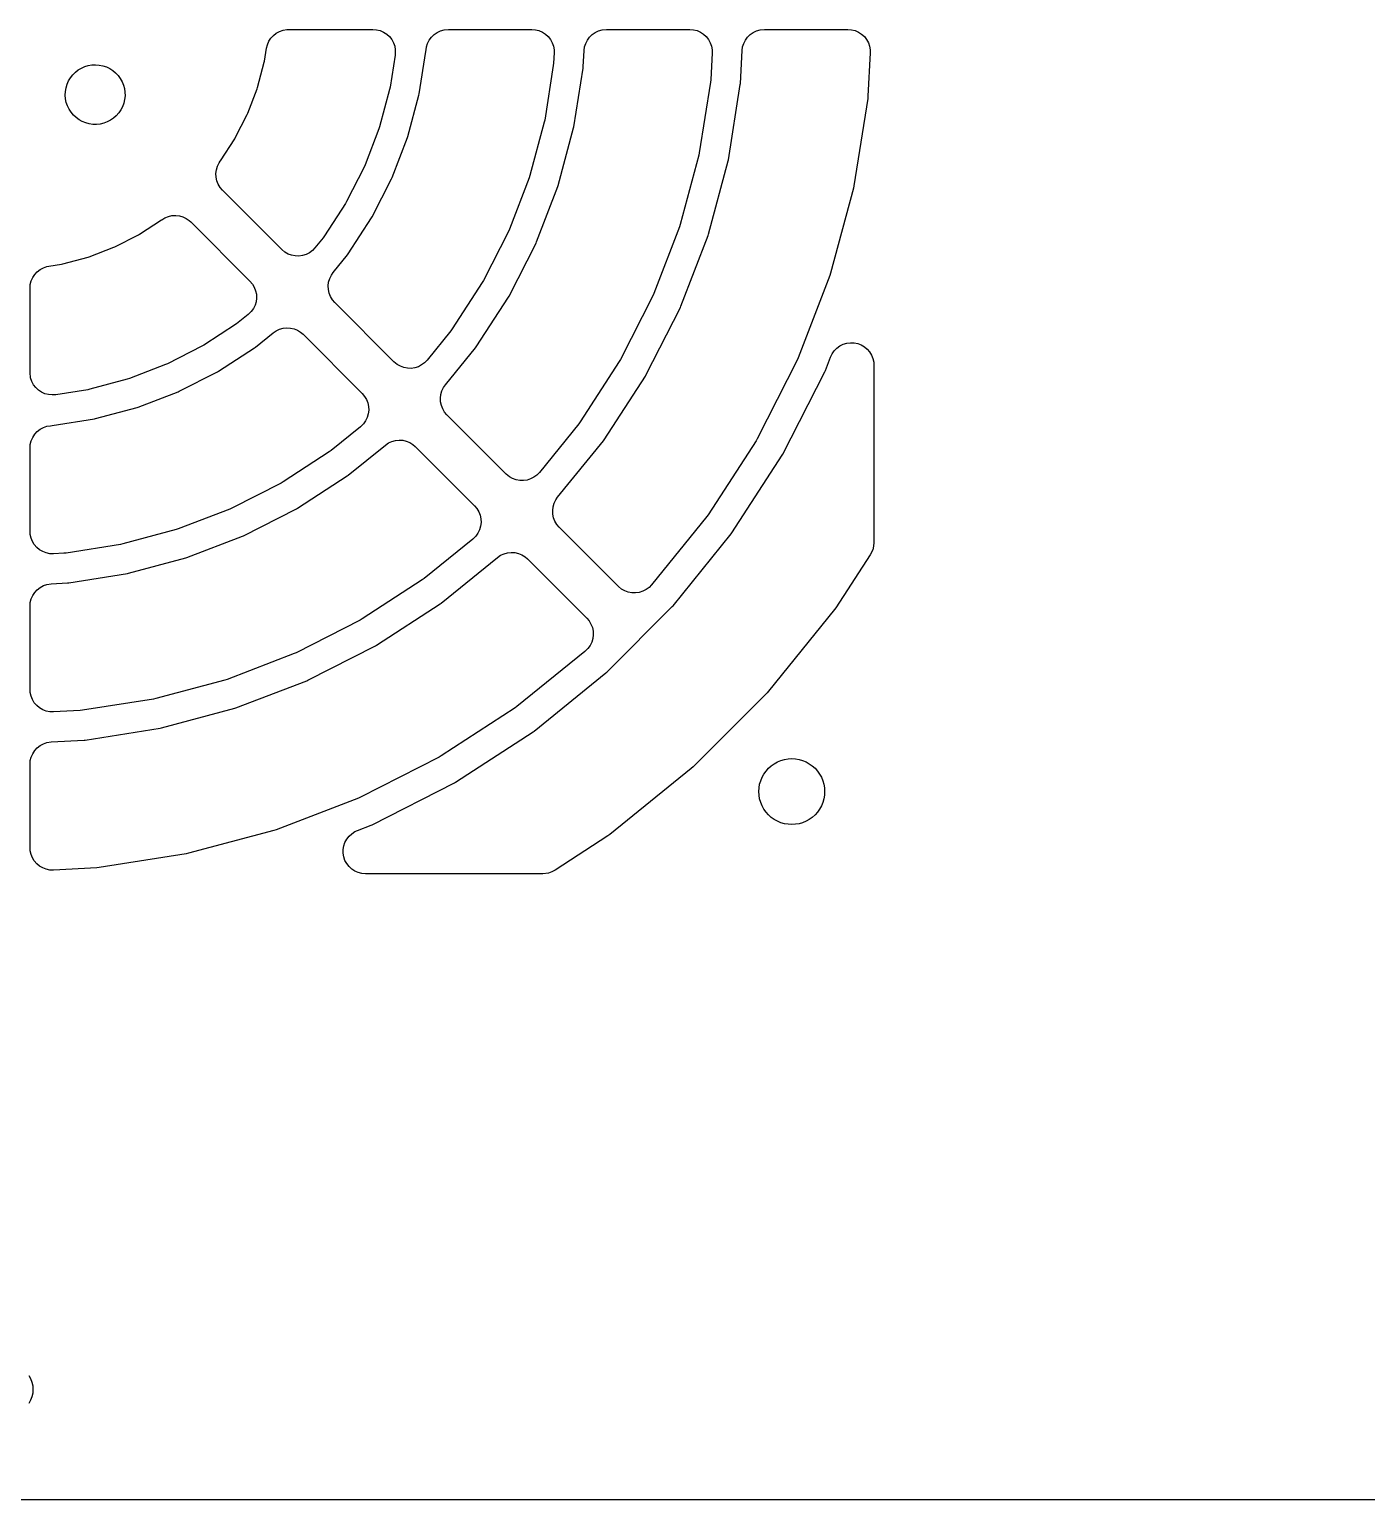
# Model space of a CAD drawing. Header units: metres. Extents: x -245 to 245, y -372 to 372.
# Drawn here: x 1.5 to 91, y -372.4 to -274 of the extents above; entities that cross this region are included whole.
import ezdxf

# ---------------------------------------------------------------- set-up
doc = ezdxf.new("R2010")
doc.units = ezdxf.units.M

msp = doc.modelspace()

# ---------------------------------------------------------------- linework, layer by layer
for p, q in [((17.6304, -274.589), (17.7966, -274.405)), ((17.7966, -274.405), (17.9909, -274.251)), ((17.9909, -274.251), (18.2078, -274.131)), ((18.2078, -274.131), (18.4414, -274.049)), ((18.4414, -274.049), (18.6854, -274.006)), ((18.6854, -274.006), (18.8217, -274)), ((18.8217, -274), (24.4627, -274)), ((24.4627, -274), (24.7095, -274.02)), ((24.7095, -274.02), (24.9497, -274.081)), ((24.9497, -274.081), (25.1766, -274.181)), ((25.1766, -274.181), (25.384, -274.316)), ((25.384, -274.316), (25.5663, -274.484)), ((28.3776, -274.518), (28.5547, -274.345)), ((28.5547, -274.345), (28.7579, -274.203)), ((28.7579, -274.203), (28.9816, -274.097)), ((28.9816, -274.097), (29.2198, -274.029)), ((29.2198, -274.029), (29.5115, -274)), ((29.5115, -274), (35.0907, -274)), ((35.0907, -274), (35.3376, -274.02)), ((35.3376, -274.02), (35.5778, -274.081)), ((35.5778, -274.081), (35.8046, -274.181)), ((35.8046, -274.181), (36.012, -274.316)), ((36.012, -274.316), (36.1943, -274.484)), ((38.961, -274.518), (39.1381, -274.345)), ((39.1381, -274.345), (39.3413, -274.203)), ((39.3413, -274.203), (39.565, -274.097)), ((39.565, -274.097), (39.8032, -274.029)), ((39.8032, -274.029), (40.0948, -274)), ((40.0948, -274), (45.6741, -274)), ((45.6741, -274), (45.9209, -274.02)), ((45.9209, -274.02), (46.1611, -274.081)), ((46.1611, -274.081), (46.388, -274.181)), ((46.388, -274.181), (46.5954, -274.316)), ((46.5954, -274.316), (46.7776, -274.484)), ((49.5443, -274.518), (49.7214, -274.345)), ((49.7214, -274.345), (49.9246, -274.203)), ((49.9246, -274.203), (50.1483, -274.097)), ((50.1483, -274.097), (50.3865, -274.029)), ((50.3865, -274.029), (50.6782, -274)), ((50.6782, -274), (56.2574, -274)), ((56.2574, -274), (56.5043, -274.02)), ((56.5043, -274.02), (56.7444, -274.081)), ((56.7444, -274.081), (56.9713, -274.181)), ((56.9713, -274.181), (57.1787, -274.316)), ((57.1787, -274.316), (57.361, -274.484)), ((17.2052, -276.117), (17.3401, -275.265)), ((17.3401, -275.265), (17.399, -275.025)), ((17.399, -275.025), (17.4966, -274.797)), ((17.4966, -274.797), (17.6304, -274.589)), ((25.5663, -274.484), (25.7184, -274.68)), ((25.7184, -274.68), (25.8363, -274.897)), ((25.8363, -274.897), (25.9168, -275.132)), ((25.9168, -275.132), (25.9575, -275.376)), ((25.9575, -275.376), (25.9442, -275.735)), ((28.0062, -275.483), (28.0185, -275.366)), ((28.0185, -275.366), (28.0211, -275.366)), ((28.0211, -275.366), (28.0469, -275.176)), ((28.0469, -275.176), (28.1202, -274.939)), ((28.1202, -274.939), (28.2314, -274.718)), ((28.2314, -274.718), (28.3776, -274.518)), ((36.1943, -274.484), (36.3465, -274.68)), ((36.3465, -274.68), (36.4644, -274.897)), ((36.4644, -274.897), (36.5448, -275.132)), ((36.5448, -275.132), (36.5856, -275.376)), ((36.5856, -275.376), (36.5887, -275.578)), ((38.5398, -276.511), (38.5969, -275.422)), ((38.5969, -275.422), (38.6302, -275.176)), ((38.6302, -275.176), (38.7036, -274.939)), ((38.7036, -274.939), (38.8148, -274.718)), ((38.8148, -274.718), (38.961, -274.518)), ((46.7776, -274.484), (46.9298, -274.68)), ((46.9298, -274.68), (47.0477, -274.897)), ((47.0477, -274.897), (47.1282, -275.132)), ((47.1282, -275.132), (47.1689, -275.376)), ((47.1689, -275.376), (47.172, -275.578)), ((49.0651, -277.617), (49.1802, -275.422)), ((49.1802, -275.422), (49.2136, -275.176)), ((49.2136, -275.176), (49.2869, -274.939)), ((49.2869, -274.939), (49.3981, -274.718)), ((49.3981, -274.718), (49.5443, -274.518)), ((57.361, -274.484), (57.5131, -274.68)), ((57.5131, -274.68), (57.631, -274.897)), ((57.631, -274.897), (57.7115, -275.132)), ((57.7115, -275.132), (57.7522, -275.376)), ((57.7522, -275.376), (57.7553, -275.578)), ((5.1694, -276.487), (5.40518, -276.416)), ((5.40518, -276.416), (5.6479, -276.375)), ((5.6479, -276.375), (5.89389, -276.363)), ((5.89389, -276.363), (6.1394, -276.382)), ((6.1394, -276.382), (6.38072, -276.431)), ((6.38072, -276.431), (6.6142, -276.509)), ((16.733, -277.895), (17.1889, -276.194)), ((17.1889, -276.194), (17.2052, -276.117)), ((25.9442, -275.735), (25.6071, -277.863)), ((27.5573, -278.317), (28.0062, -275.483)), ((36.5364, -276.419), (35.9592, -280.063)), ((36.5528, -276.263), (36.5364, -276.419)), ((36.5887, -275.578), (36.5528, -276.263)), ((47.172, -275.578), (47.0782, -277.369)), ((57.7553, -275.578), (57.6035, -278.475)), ((4.0867, -277.444), (4.21309, -277.233)), ((4.21309, -277.233), (4.3645, -277.039)), ((4.3645, -277.039), (4.53862, -276.865)), ((4.53862, -276.865), (4.73282, -276.713)), ((4.73282, -276.713), (4.94415, -276.587)), ((4.94415, -276.587), (5.1694, -276.487)), ((6.6142, -276.509), (6.83629, -276.616)), ((6.83629, -276.616), (7.04364, -276.749)), ((7.04364, -276.749), (7.23308, -276.906)), ((7.23308, -276.906), (7.40175, -277.085)), ((7.40175, -277.085), (7.5471, -277.284)), ((7.5471, -277.284), (7.66693, -277.499)), ((37.9094, -280.518), (38.5316, -276.589)), ((38.5316, -276.589), (38.5398, -276.511)), ((47.0782, -277.369), (47.0618, -277.525)), ((3.86333, -278.394), (3.87469, -278.148)), ((3.88226, -278.639), (3.86333, -278.394)), ((3.87469, -278.148), (3.91621, -277.905)), ((3.91621, -277.905), (3.98724, -277.669)), ((3.98724, -277.669), (4.0867, -277.444)), ((7.66693, -277.499), (7.75941, -277.728)), ((7.75941, -277.728), (7.82314, -277.965)), ((7.82314, -277.965), (7.85716, -278.209)), ((7.85716, -278.209), (7.86095, -278.455)), ((16.0773, -279.615), (16.7086, -277.97)), ((16.7086, -277.97), (16.733, -277.895)), ((25.5745, -278.016), (24.9063, -280.51)), ((25.6071, -277.863), (25.5745, -278.016)), ((26.7983, -281.166), (27.5409, -278.394)), ((27.5409, -278.394), (27.5573, -278.317)), ((47.0618, -277.525), (46.3113, -282.264)), ((48.2614, -282.718), (49.0569, -277.695)), ((49.0569, -277.695), (49.0651, -277.617)), ((3.93123, -278.881), (3.88226, -278.639)), ((4.00949, -279.114), (3.93123, -278.881)), ((4.11584, -279.336), (4.00949, -279.114)), ((4.24869, -279.544), (4.11584, -279.336)), ((7.69267, -279.171), (7.57953, -279.39)), ((7.77808, -278.94), (7.69267, -279.171)), ((7.83446, -278.7), (7.77808, -278.94)), ((7.86095, -278.455), (7.83446, -278.7)), ((57.5871, -278.632), (56.6633, -284.464)), ((57.6035, -278.475), (57.5871, -278.632)), ((4.40599, -279.733), (4.24869, -279.544)), ((4.58539, -279.902), (4.40599, -279.733)), ((4.78416, -280.047), (4.58539, -279.902)), ((4.99928, -280.167), (4.78416, -280.047)), ((5.22751, -280.259), (4.99928, -280.167)), ((5.46536, -280.323), (5.22751, -280.259)), ((5.70924, -280.357), (5.46536, -280.323)), ((5.95546, -280.361), (5.70924, -280.357)), ((6.20027, -280.334), (5.95546, -280.361)), ((6.43997, -280.278), (6.20027, -280.334)), ((6.67093, -280.193), (6.43997, -280.278)), ((6.88963, -280.08), (6.67093, -280.193)), ((7.09279, -279.94), (6.88963, -280.08)), ((7.2773, -279.777), (7.09279, -279.94)), ((7.44037, -279.593), (7.2773, -279.777)), ((7.57953, -279.39), (7.44037, -279.593)), ((15.2455, -281.257), (16.0453, -279.687)), ((16.0453, -279.687), (16.0773, -279.615)), ((35.9265, -280.217), (34.9717, -283.78)), ((35.9592, -280.063), (35.9265, -280.217)), ((14.2466, -282.802), (15.2061, -281.325)), ((15.2061, -281.325), (15.2455, -281.257)), ((24.8578, -280.659), (23.9326, -283.07)), ((24.9063, -280.51), (24.8578, -280.659)), ((25.7456, -283.92), (26.774, -281.241)), ((26.774, -281.241), (26.7983, -281.166)), ((36.8637, -284.436), (37.893, -280.595)), ((37.893, -280.595), (37.9094, -280.518)), ((46.3113, -282.264), (46.2786, -282.417)), ((13.9779, -283.396), (14.0486, -283.158)), ((14.0486, -283.158), (14.1574, -282.936)), ((14.1574, -282.936), (14.2324, -282.822)), ((14.2324, -282.822), (14.2466, -282.802)), ((23.8688, -283.213), (22.6967, -285.513)), ((23.9326, -283.07), (23.8688, -283.213)), ((46.2786, -282.417), (45.037, -287.051)), ((46.929, -287.707), (48.2451, -282.795)), ((48.2451, -282.795), (48.2614, -282.718)), ((13.9473, -283.641), (13.9779, -283.396)), ((13.9575, -283.889), (13.9473, -283.641)), ((14.0084, -284.131), (13.9575, -283.889)), ((14.0984, -284.362), (14.0084, -284.131)), ((24.4109, -286.548), (25.7137, -283.991)), ((25.7137, -283.991), (25.7456, -283.92)), ((34.9232, -283.93), (33.601, -287.374)), ((34.9717, -283.78), (34.9232, -283.93)), ((14.2252, -284.575), (14.0984, -284.362)), ((14.3854, -284.764), (14.2252, -284.575)), ((18.3502, -288.729), (14.3854, -284.764)), ((35.414, -288.224), (36.8393, -284.511)), ((36.8393, -284.511), (36.8637, -284.436)), ((56.6307, -284.618), (55.1024, -290.321)), ((56.6633, -284.464), (56.6307, -284.618)), ((22.6181, -285.649), (21.2121, -287.814)), ((22.6967, -285.513), (22.6181, -285.649)), ((8.82471, -287.706), (10.3024, -286.747)), ((10.3024, -286.747), (10.3218, -286.732)), ((10.3218, -286.732), (10.5335, -286.604)), ((10.5335, -286.604), (10.7636, -286.512)), ((10.7636, -286.512), (11.0056, -286.459)), ((11.0056, -286.459), (11.2531, -286.447)), ((11.2531, -286.447), (11.4991, -286.475)), ((11.4991, -286.475), (11.7372, -286.544)), ((11.7372, -286.544), (11.9606, -286.651)), ((11.9606, -286.651), (12.1634, -286.793)), ((12.1634, -286.793), (12.264, -286.885)), ((12.264, -286.885), (16.2289, -290.85)), ((22.8087, -289.023), (24.3717, -286.616)), ((24.3717, -286.616), (24.4109, -286.548)), ((44.9885, -287.2), (43.2693, -291.679)), ((45.037, -287.051), (44.9885, -287.2)), ((7.18683, -288.545), (8.75652, -287.745)), ((8.75652, -287.745), (8.82471, -287.706)), ((21.1198, -287.941), (20.5766, -288.612)), ((21.2121, -287.814), (21.1198, -287.941)), ((33.5371, -287.518), (31.8621, -290.805)), ((33.601, -287.374), (33.5371, -287.518)), ((35.382, -288.296), (35.414, -288.224)), ((45.0823, -292.529), (46.9047, -287.782)), ((46.9047, -287.782), (46.929, -287.707)), ((5.39542, -289.233), (5.47032, -289.209)), ((5.47032, -289.209), (7.1151, -288.577)), ((7.1151, -288.577), (7.18683, -288.545)), ((18.5664, -288.908), (18.3502, -288.729)), ((18.782, -289.03), (18.5664, -288.908)), ((19.0147, -289.115), (18.782, -289.03)), ((19.2582, -289.16), (19.0147, -289.115)), ((19.5059, -289.165), (19.2582, -289.16)), ((19.751, -289.129), (19.5059, -289.165)), ((19.9868, -289.053), (19.751, -289.129)), ((20.2069, -288.94), (19.9868, -289.053)), ((20.4053, -288.791), (20.2069, -288.94)), ((20.5766, -288.612), (20.4053, -288.791)), ((21.7982, -290.277), (22.7626, -289.086)), ((22.7626, -289.086), (22.8087, -289.023)), ((33.5763, -291.84), (35.382, -288.296)), ((1.98409, -290.218), (2.17958, -290.066)), ((2.17958, -290.066), (2.39746, -289.948)), ((2.39746, -289.948), (2.63177, -289.868)), ((2.63177, -289.868), (2.76534, -289.84)), ((2.76534, -289.84), (3.61696, -289.705)), ((3.61696, -289.705), (3.69386, -289.689)), ((3.69386, -289.689), (5.39542, -289.233)), ((1.5, -291.322), (1.52046, -291.075)), ((1.52046, -291.075), (1.58127, -290.835)), ((1.58127, -290.835), (1.68079, -290.608)), ((1.68079, -290.608), (1.81628, -290.4)), ((1.81628, -290.4), (1.98409, -290.218)), ((16.2289, -290.85), (16.389, -291.039)), ((16.389, -291.039), (16.5158, -291.252)), ((21.4652, -291.159), (21.4959, -290.914)), ((21.4755, -291.407), (21.4652, -291.159)), ((21.4959, -290.914), (21.5666, -290.676)), ((21.5666, -290.676), (21.6754, -290.453)), ((21.6754, -290.453), (21.7982, -290.277)), ((31.7836, -290.941), (29.7742, -294.035)), ((31.8621, -290.805), (31.7836, -290.941)), ((55.0539, -290.471), (52.9377, -295.983)), ((55.1024, -290.321), (55.0539, -290.471)), ((1.5, -296.963), (1.5, -291.322)), ((16.5158, -291.252), (16.6059, -291.483)), ((16.6059, -291.483), (16.6567, -291.725)), ((16.667, -291.973), (16.6363, -292.219)), ((16.6567, -291.725), (16.667, -291.973)), ((21.5263, -291.649), (21.4755, -291.407)), ((21.6164, -291.88), (21.5263, -291.649)), ((21.7432, -292.093), (21.6164, -291.88)), ((21.9033, -292.282), (21.7432, -292.093)), ((31.3708, -295.244), (33.5371, -291.908)), ((33.5371, -291.908), (33.5763, -291.84)), ((43.2054, -291.822), (41.0276, -296.097)), ((43.2693, -291.679), (43.2054, -291.822)), ((16.1122, -293.077), (15.4415, -293.62)), ((16.3129, -292.88), (16.1122, -293.077)), ((16.4568, -292.679), (16.3129, -292.88)), ((16.5656, -292.456), (16.4568, -292.679)), ((16.6363, -292.219), (16.5656, -292.456)), ((25.8647, -296.243), (21.9033, -292.282)), ((42.7418, -297.132), (45.0504, -292.601)), ((45.0504, -292.601), (45.0823, -292.529)), ((15.3145, -293.712), (13.1493, -295.118)), ((15.4415, -293.62), (15.3145, -293.712)), ((17.9821, -294.159), (18.207, -294.055)), ((18.207, -294.055), (18.4459, -293.989)), ((18.4459, -293.989), (18.6924, -293.964)), ((18.6924, -293.964), (18.9396, -293.98)), ((18.9396, -293.98), (19.1809, -294.036)), ((19.1809, -294.036), (19.4097, -294.131)), ((19.4097, -294.131), (19.6196, -294.263)), ((29.7742, -294.035), (29.6819, -294.162)), ((13.1493, -295.118), (13.0134, -295.197)), ((16.5865, -295.263), (17.7773, -294.298)), ((17.7773, -294.298), (17.9821, -294.159)), ((19.6196, -294.263), (19.782, -294.403)), ((19.782, -294.403), (23.7434, -298.365)), ((29.6819, -294.162), (28.0911, -296.127)), ((55.7251, -295.178), (55.9471, -295.068)), ((55.9471, -295.068), (56.1841, -294.996)), ((56.1841, -294.996), (56.4297, -294.964)), ((56.4297, -294.964), (56.6773, -294.973)), ((56.6773, -294.973), (56.9201, -295.022)), ((56.9201, -295.022), (57.1514, -295.111)), ((57.1514, -295.111), (57.3649, -295.237)), ((13.0134, -295.197), (10.713, -296.369)), ((14.1162, -296.872), (16.523, -295.309)), ((16.523, -295.309), (16.5865, -295.263)), ((29.3127, -297.792), (31.3246, -295.307)), ((31.3246, -295.307), (31.3708, -295.244)), ((41.0276, -296.097), (40.9491, -296.232)), ((52.9377, -295.983), (52.8738, -296.127)), ((54.7507, -296.834), (55.0996, -295.925)), ((55.0996, -295.925), (55.2072, -295.701)), ((55.2072, -295.701), (55.3501, -295.499)), ((55.3501, -295.499), (55.5243, -295.323)), ((55.5243, -295.323), (55.7251, -295.178)), ((57.3649, -295.237), (57.5548, -295.396)), ((57.5548, -295.396), (57.716, -295.584)), ((57.716, -295.584), (57.8439, -295.796)), ((57.8439, -295.796), (57.9353, -296.026)), ((57.9353, -296.026), (57.9874, -296.268)), ((1.54291, -297.319), (1.5, -296.963)), ((10.5695, -296.433), (8.15924, -297.358)), ((10.713, -296.369), (10.5695, -296.433)), ((11.4915, -298.214), (14.0483, -296.911)), ((14.0483, -296.911), (14.1162, -296.872)), ((26.0809, -296.422), (25.8647, -296.243)), ((26.2964, -296.544), (26.0809, -296.422)), ((26.5291, -296.629), (26.2964, -296.544)), ((26.7727, -296.675), (26.5291, -296.629)), ((27.0204, -296.68), (26.7727, -296.675)), ((27.2655, -296.644), (27.0204, -296.68)), ((27.5013, -296.568), (27.2655, -296.644)), ((27.7214, -296.454), (27.5013, -296.568)), ((27.9198, -296.306), (27.7214, -296.454)), ((28.0911, -296.127), (27.9198, -296.306)), ((40.9491, -296.232), (38.3363, -300.256)), ((52.8738, -296.127), (50.193, -301.388)), ((51.9072, -302.423), (54.7187, -296.905)), ((54.7187, -296.905), (54.7507, -296.834)), ((57.9874, -296.268), (58, -296.462)), ((58, -296.462), (58, -308.343)), ((1.6214, -297.554), (1.54291, -297.319)), ((1.73752, -297.773), (1.6214, -297.554)), ((1.88805, -297.969), (1.73752, -297.773)), ((2.06892, -298.139), (1.88805, -297.969)), ((5.51637, -298.074), (5.36279, -298.107)), ((8.00992, -297.406), (5.51637, -298.074)), ((8.15924, -297.358), (8.00992, -297.406)), ((29.081, -298.191), (29.1898, -297.968)), ((29.1898, -297.968), (29.3127, -297.792)), ((39.9329, -301.464), (42.7025, -297.2)), ((42.7025, -297.2), (42.7418, -297.132)), ((2.27519, -298.276), (2.06892, -298.139)), ((2.50124, -298.377), (2.27519, -298.276)), ((2.74089, -298.44), (2.50124, -298.377)), ((2.98759, -298.463), (2.74089, -298.44)), ((3.23465, -298.444), (2.98759, -298.463)), ((5.36279, -298.107), (3.23465, -298.444)), ((8.74074, -299.274), (11.4198, -298.246)), ((11.4198, -298.246), (11.4915, -298.214)), ((23.7434, -298.365), (23.9035, -298.554)), ((23.9035, -298.554), (24.0303, -298.767)), ((24.0303, -298.767), (24.1204, -298.997)), ((24.1204, -298.997), (24.1712, -299.24)), ((28.9797, -298.674), (29.0103, -298.428)), ((28.9899, -298.921), (28.9797, -298.674)), ((29.0408, -299.164), (28.9899, -298.921)), ((29.0103, -298.428), (29.081, -298.191)), ((5.81731, -300.057), (5.89426, -300.041)), ((5.89426, -300.041), (8.66583, -299.298)), ((8.66583, -299.298), (8.74074, -299.274)), ((24.0801, -299.971), (23.9713, -300.193)), ((24.1508, -299.733), (24.0801, -299.971)), ((24.1814, -299.487), (24.1508, -299.733)), ((24.1712, -299.24), (24.1814, -299.487)), ((29.1308, -299.395), (29.0408, -299.164)), ((29.2576, -299.607), (29.1308, -299.395)), ((29.4178, -299.796), (29.2576, -299.607)), ((33.3792, -303.758), (29.4178, -299.796)), ((1.81628, -301.09), (1.98409, -300.908)), ((1.98409, -300.908), (2.17958, -300.756)), ((2.17958, -300.756), (2.39746, -300.638)), ((2.39746, -300.638), (2.63177, -300.557)), ((2.63177, -300.557), (2.86635, -300.522)), ((2.866, -300.518), (2.98299, -300.506)), ((2.86635, -300.522), (2.866, -300.518)), ((2.98299, -300.506), (5.81731, -300.057)), ((23.6267, -300.591), (21.6622, -302.182)), ((23.8273, -300.395), (23.6267, -300.591)), ((23.9713, -300.193), (23.8273, -300.395)), ((38.244, -300.383), (35.6055, -303.641)), ((38.3363, -300.256), (38.244, -300.383)), ((1.5, -302.011), (1.52046, -301.765)), ((1.5, -307.591), (1.5, -302.011)), ((1.52046, -301.765), (1.58127, -301.524)), ((1.58127, -301.524), (1.68079, -301.298)), ((1.68079, -301.298), (1.81628, -301.09)), ((22.8073, -303.825), (25.2918, -301.813)), ((25.2918, -301.813), (25.4966, -301.673)), ((25.4966, -301.673), (25.7215, -301.569)), ((25.7215, -301.569), (25.9604, -301.504)), ((25.9604, -301.504), (26.2069, -301.479)), ((26.2069, -301.479), (26.4541, -301.494)), ((26.4541, -301.494), (26.6954, -301.551)), ((26.6954, -301.551), (26.9241, -301.646)), ((26.9241, -301.646), (27.1341, -301.777)), ((27.1341, -301.777), (27.2964, -301.918)), ((27.2964, -301.918), (31.2578, -305.879)), ((36.8271, -305.306), (39.8868, -301.528)), ((39.8868, -301.528), (39.9329, -301.464)), ((50.1145, -301.524), (46.8984, -306.477)), ((50.193, -301.388), (50.1145, -301.524)), ((21.5352, -302.274), (18.4409, -304.284)), ((21.6622, -302.182), (21.5352, -302.274)), ((48.495, -307.685), (51.868, -302.491)), ((51.868, -302.491), (51.9072, -302.423)), ((19.408, -306.037), (22.7437, -303.871)), ((22.7437, -303.871), (22.8073, -303.825)), ((33.5953, -303.937), (33.3792, -303.758)), ((33.8109, -304.059), (33.5953, -303.937)), ((35.2359, -303.969), (35.0157, -304.082)), ((35.4342, -303.82), (35.2359, -303.969)), ((35.6055, -303.641), (35.4342, -303.82)), ((18.305, -304.362), (15.0176, -306.037)), ((18.4409, -304.284), (18.305, -304.362)), ((34.0436, -304.144), (33.8109, -304.059)), ((34.2871, -304.189), (34.0436, -304.144)), ((34.5348, -304.194), (34.2871, -304.189)), ((34.7799, -304.158), (34.5348, -304.194)), ((35.0157, -304.082), (34.7799, -304.158)), ((31.2578, -305.879), (31.418, -306.068)), ((36.4942, -306.188), (36.5248, -305.942)), ((36.5248, -305.942), (36.5955, -305.705)), ((36.5955, -305.705), (36.7043, -305.482)), ((36.7043, -305.482), (36.8271, -305.306)), ((14.8742, -306.101), (11.4297, -307.423)), ((15.0176, -306.037), (14.8742, -306.101)), ((15.796, -307.882), (19.34, -306.076)), ((19.34, -306.076), (19.408, -306.037)), ((31.418, -306.068), (31.5448, -306.281)), ((31.5448, -306.281), (31.6348, -306.512)), ((31.6348, -306.512), (31.6857, -306.754)), ((31.6857, -306.754), (31.6959, -307.002)), ((36.5044, -306.436), (36.4942, -306.188)), ((36.5552, -306.678), (36.5044, -306.436)), ((36.6453, -306.909), (36.5552, -306.678)), ((36.7721, -307.122), (36.6453, -306.909)), ((46.8061, -306.604), (43.12, -311.156)), ((46.8984, -306.477), (46.8061, -306.604)), ((1.51366, -307.793), (1.5, -307.591)), ((1.56715, -308.035), (1.51366, -307.793)), ((11.2803, -307.472), (7.71677, -308.427)), ((11.4297, -307.423), (11.2803, -307.472)), ((15.7243, -307.914), (15.796, -307.882)), ((31.3418, -307.909), (31.1411, -308.106)), ((31.4857, -307.708), (31.3418, -307.909)), ((31.5946, -307.485), (31.4857, -307.708)), ((31.6653, -307.248), (31.5946, -307.485)), ((31.6959, -307.002), (31.6653, -307.248)), ((36.9322, -307.311), (36.7721, -307.122)), ((40.8936, -311.272), (36.9322, -307.311)), ((44.5514, -312.562), (48.4489, -307.749)), ((48.4489, -307.749), (48.495, -307.685)), ((1.65974, -308.264), (1.56715, -308.035)), ((1.78889, -308.476), (1.65974, -308.264)), ((1.95108, -308.663), (1.78889, -308.476)), ((2.14188, -308.821), (1.95108, -308.663)), ((2.35609, -308.945), (2.14188, -308.821)), ((7.56319, -308.459), (3.91898, -309.036)), ((7.71677, -308.427), (7.56319, -308.459)), ((12.0112, -309.339), (15.7243, -307.914)), ((31.1411, -308.106), (27.8829, -310.744)), ((57.9187, -308.83), (57.758, -309.159)), ((57.9795, -308.589), (57.9187, -308.83)), ((58, -308.343), (57.9795, -308.589)), ((2.58786, -309.033), (2.35609, -308.945)), ((2.83087, -309.081), (2.58786, -309.033)), ((3.07849, -309.089), (2.83087, -309.081)), ((3.76282, -309.053), (3.07849, -309.089)), ((3.91898, -309.036), (3.76282, -309.053)), ((8.09465, -310.393), (11.9363, -309.364)), ((11.9363, -309.364), (12.0112, -309.339)), ((29.0279, -312.387), (32.8063, -309.327)), ((32.8063, -309.327), (33.011, -309.188)), ((33.011, -309.188), (33.2359, -309.084)), ((33.2359, -309.084), (33.4749, -309.018)), ((33.4749, -309.018), (33.7213, -308.993)), ((33.7213, -308.993), (33.9686, -309.009)), ((33.9686, -309.009), (34.2098, -309.065)), ((34.2098, -309.065), (34.4386, -309.16)), ((34.4386, -309.16), (34.6486, -309.292)), ((34.6486, -309.292), (34.8109, -309.432)), ((34.8109, -309.432), (38.7723, -313.394)), ((57.758, -309.159), (55.4605, -312.697)), ((4.08925, -311.032), (8.0177, -310.409)), ((8.0177, -310.409), (8.09465, -310.393)), ((27.7558, -310.836), (23.7325, -313.449)), ((27.8829, -310.744), (27.7558, -310.836)), ((1.68079, -311.881), (1.81628, -311.674)), ((1.81628, -311.674), (1.98409, -311.491)), ((1.98409, -311.491), (2.17958, -311.339)), ((2.17958, -311.339), (2.39746, -311.221)), ((2.39746, -311.221), (2.63177, -311.141)), ((2.63177, -311.141), (2.92149, -311.097)), ((2.92149, -311.097), (4.0112, -311.04)), ((4.0112, -311.04), (4.08925, -311.032)), ((41.1098, -311.451), (40.8936, -311.272)), ((41.3253, -311.573), (41.1098, -311.451)), ((41.558, -311.658), (41.3253, -311.573)), ((41.8016, -311.704), (41.558, -311.658)), ((42.0493, -311.709), (41.8016, -311.704)), ((42.2944, -311.673), (42.0493, -311.709)), ((42.5302, -311.597), (42.2944, -311.673)), ((42.7503, -311.483), (42.5302, -311.597)), ((42.9487, -311.335), (42.7503, -311.483)), ((43.12, -311.156), (42.9487, -311.335)), ((1.5, -312.595), (1.52046, -312.348)), ((1.5, -318.174), (1.5, -312.595)), ((1.52046, -312.348), (1.58127, -312.108)), ((1.58127, -312.108), (1.68079, -311.881)), ((24.6995, -315.203), (28.9644, -312.433)), ((28.9644, -312.433), (29.0279, -312.387)), ((40.1199, -316.999), (44.4989, -312.62)), ((44.4989, -312.62), (44.5514, -312.562)), ((55.3682, -312.824), (50.9548, -318.274)), ((55.4605, -312.697), (55.3682, -312.824)), ((23.5965, -313.528), (19.3223, -315.705)), ((23.7325, -313.449), (23.5965, -313.528)), ((38.7723, -313.394), (38.9324, -313.583)), ((38.9324, -313.583), (39.0592, -313.795)), ((39.0592, -313.795), (39.1493, -314.026)), ((39.1797, -314.762), (39.109, -315)), ((39.1493, -314.026), (39.2001, -314.269)), ((39.2103, -314.516), (39.1797, -314.762)), ((39.2001, -314.269), (39.2103, -314.516)), ((19.1789, -315.769), (14.7001, -317.489)), ((19.3223, -315.705), (19.1789, -315.769)), ((20.1008, -317.55), (24.6316, -315.242)), ((24.6316, -315.242), (24.6995, -315.203)), ((38.6556, -315.62), (34.1036, -319.306)), ((38.8562, -315.424), (38.6556, -315.62)), ((39.0002, -315.222), (38.8562, -315.424)), ((39.109, -315), (39.0002, -315.222)), ((14.5508, -317.537), (9.91716, -318.779)), ((14.7001, -317.489), (14.5508, -317.537)), ((15.2816, -319.405), (20.029, -317.582)), ((20.029, -317.582), (20.1008, -317.55)), ((35.2486, -320.949), (40.0616, -317.051)), ((40.0616, -317.051), (40.1199, -316.999)), ((1.51366, -318.376), (1.5, -318.174)), ((1.56717, -318.618), (1.51366, -318.376)), ((1.65976, -318.848), (1.56717, -318.618)), ((50.8497, -318.391), (45.8911, -323.35)), ((50.9548, -318.274), (50.8497, -318.391)), ((1.78891, -319.059), (1.65976, -318.848)), ((1.9511, -319.246), (1.78891, -319.059)), ((2.14189, -319.404), (1.9511, -319.246)), ((2.35609, -319.529), (2.14189, -319.404)), ((2.58788, -319.616), (2.35609, -319.529)), ((2.83089, -319.664), (2.58788, -319.616)), ((3.07851, -319.672), (2.83089, -319.664)), ((4.86909, -319.578), (3.07851, -319.672)), ((5.02524, -319.562), (4.86909, -319.578)), ((9.76358, -318.811), (5.02524, -319.562)), ((9.91716, -318.779), (9.76358, -318.811)), ((10.2951, -320.745), (15.2067, -319.429)), ((15.2067, -319.429), (15.2816, -319.405)), ((33.9766, -319.398), (29.0243, -322.614)), ((34.1036, -319.306), (33.9766, -319.398)), ((2.63177, -321.724), (2.92149, -321.68)), ((2.92149, -321.68), (5.11745, -321.565)), ((5.11745, -321.565), (5.1955, -321.557)), ((5.1955, -321.557), (10.2181, -320.761)), ((10.2181, -320.761), (10.2951, -320.745)), ((29.9912, -324.368), (35.1852, -320.995)), ((35.1852, -320.995), (35.2486, -320.949)), ((1.58127, -322.691), (1.68079, -322.464)), ((1.68079, -322.464), (1.81628, -322.257)), ((1.81628, -322.257), (1.98409, -322.075)), ((1.98409, -322.075), (2.17958, -321.922)), ((2.17958, -321.922), (2.39746, -321.805)), ((2.39746, -321.805), (2.63177, -321.724)), ((29.0243, -322.614), (28.8883, -322.693)), ((1.5, -323.178), (1.52046, -322.931)), ((1.5, -328.757), (1.5, -323.178)), ((1.52046, -322.931), (1.58127, -322.691)), ((28.8883, -322.693), (23.6268, -325.374)), ((45.7745, -323.455), (40.3243, -327.868)), ((45.8911, -323.35), (45.7745, -323.455)), ((50.6343, -323.828), (50.7773, -323.626)), ((50.7773, -323.626), (50.9419, -323.442)), ((50.9419, -323.442), (51.1262, -323.277)), ((51.1262, -323.277), (51.3277, -323.134)), ((51.3277, -323.134), (51.5439, -323.015)), ((51.5439, -323.015), (51.7722, -322.92)), ((51.7722, -322.92), (52.0097, -322.852)), ((52.0097, -322.852), (52.2533, -322.81)), ((52.2533, -322.81), (52.5, -322.797)), ((52.5, -322.797), (52.7467, -322.81)), ((52.7467, -322.81), (52.9903, -322.852)), ((52.9903, -322.852), (53.2278, -322.92)), ((53.2278, -322.92), (53.456, -323.015)), ((53.456, -323.015), (53.6723, -323.134)), ((53.6723, -323.134), (53.8738, -323.277)), ((53.8738, -323.277), (54.0581, -323.442)), ((54.0581, -323.442), (54.2227, -323.626)), ((54.2227, -323.626), (54.3657, -323.828)), ((24.4054, -327.219), (29.9233, -324.407)), ((29.9233, -324.407), (29.9912, -324.368)), ((50.3104, -324.753), (50.3518, -324.51)), ((50.3518, -324.51), (50.4202, -324.272)), ((50.4202, -324.272), (50.5147, -324.044)), ((50.5147, -324.044), (50.6343, -323.828)), ((54.3657, -323.828), (54.4852, -324.044)), ((54.4852, -324.044), (54.5798, -324.272)), ((54.5798, -324.272), (54.6482, -324.51)), ((54.6482, -324.51), (54.6896, -324.753)), ((23.4834, -325.438), (17.9705, -327.554)), ((23.6268, -325.374), (23.4834, -325.438)), ((50.2965, -325), (50.3104, -324.753)), ((50.3104, -325.247), (50.2965, -325)), ((50.3518, -325.49), (50.3104, -325.247)), ((50.4202, -325.728), (50.3518, -325.49)), ((54.6482, -325.49), (54.5798, -325.728)), ((54.6896, -325.247), (54.6482, -325.49)), ((54.6896, -324.753), (54.7035, -325)), ((54.7035, -325), (54.6896, -325.247)), ((50.5147, -325.956), (50.4202, -325.728)), ((50.6343, -326.172), (50.5147, -325.956)), ((50.7773, -326.374), (50.6343, -326.172)), ((50.9419, -326.558), (50.7773, -326.374)), ((51.1262, -326.723), (50.9419, -326.558)), ((54.0581, -326.558), (53.8738, -326.723)), ((54.2227, -326.374), (54.0581, -326.558)), ((54.3657, -326.172), (54.2227, -326.374)), ((54.4852, -325.956), (54.3657, -326.172)), ((54.5798, -325.728), (54.4852, -325.956)), ((17.9705, -327.554), (17.8212, -327.602)), ((23.4246, -327.6), (24.3336, -327.251)), ((24.3336, -327.251), (24.4054, -327.219)), ((51.3277, -326.866), (51.1262, -326.723)), ((51.5439, -326.985), (51.3277, -326.866)), ((51.7722, -327.08), (51.5439, -326.985)), ((52.0097, -327.148), (51.7722, -327.08)), ((52.2533, -327.19), (52.0097, -327.148)), ((52.5, -327.203), (52.2533, -327.19)), ((52.7467, -327.19), (52.5, -327.203)), ((52.9903, -327.148), (52.7467, -327.19)), ((53.2278, -327.08), (52.9903, -327.148)), ((53.456, -326.985), (53.2278, -327.08)), ((53.6723, -326.866), (53.456, -326.985)), ((53.8738, -326.723), (53.6723, -326.866)), ((17.8212, -327.602), (12.1176, -329.131)), ((22.508, -328.632), (22.5885, -328.397)), ((22.5885, -328.397), (22.7064, -328.18)), ((22.7064, -328.18), (22.8585, -327.984)), ((22.8585, -327.984), (23.0408, -327.816)), ((23.0408, -327.816), (23.2482, -327.681)), ((23.2482, -327.681), (23.4246, -327.6)), ((40.1973, -327.961), (36.6595, -330.258)), ((40.3243, -327.868), (40.1973, -327.961)), ((1.51366, -328.959), (1.5, -328.757)), ((1.56717, -329.201), (1.51366, -328.959)), ((1.65976, -329.431), (1.56717, -329.201)), ((1.78891, -329.642), (1.65976, -329.431)), ((11.964, -329.163), (6.1315, -330.087)), ((12.1176, -329.131), (11.964, -329.163)), ((22.4672, -328.876), (22.508, -328.632)), ((22.4672, -329.124), (22.4672, -328.876)), ((22.508, -329.368), (22.4672, -329.124)), ((22.5885, -329.603), (22.508, -329.368)), ((1.9511, -329.83), (1.78891, -329.642)), ((2.14189, -329.988), (1.9511, -329.83)), ((2.35609, -330.112), (2.14189, -329.988)), ((2.58786, -330.2), (2.35609, -330.112)), ((2.83087, -330.248), (2.58786, -330.2)), ((3.07851, -330.255), (2.83087, -330.248)), ((5.97536, -330.104), (3.07851, -330.255)), ((6.1315, -330.087), (5.97536, -330.104)), ((22.7064, -329.82), (22.5885, -329.603)), ((22.8585, -330.016), (22.7064, -329.82)), ((23.0408, -330.184), (22.8585, -330.016)), ((23.2482, -330.319), (23.0408, -330.184)), ((23.4751, -330.419), (23.2482, -330.319)), ((23.7152, -330.48), (23.4751, -330.419)), ((23.9621, -330.5), (23.7152, -330.48)), ((35.8425, -330.5), (23.9621, -330.5)), ((36.2067, -330.455), (35.8425, -330.5)), ((36.4413, -330.375), (36.2067, -330.455)), ((36.6595, -330.258), (36.4413, -330.375)), ((1.41779, -364.062), (1.53926, -364.278)), ((1.53926, -364.278), (1.62791, -364.51)), ((1.62791, -364.51), (1.68187, -364.752)), ((1.68187, -364.752), (1.7, -365)), ((1.53926, -365.722), (1.41779, -365.938)), ((1.62791, -365.49), (1.53926, -365.722)), ((1.68187, -365.248), (1.62791, -365.49)), ((1.7, -365), (1.68187, -365.248)), ((-239.875, -372.375), (239.875, -372.375))]:
    msp.add_line(p, q)

doc.saveas('drawing.dxf')
